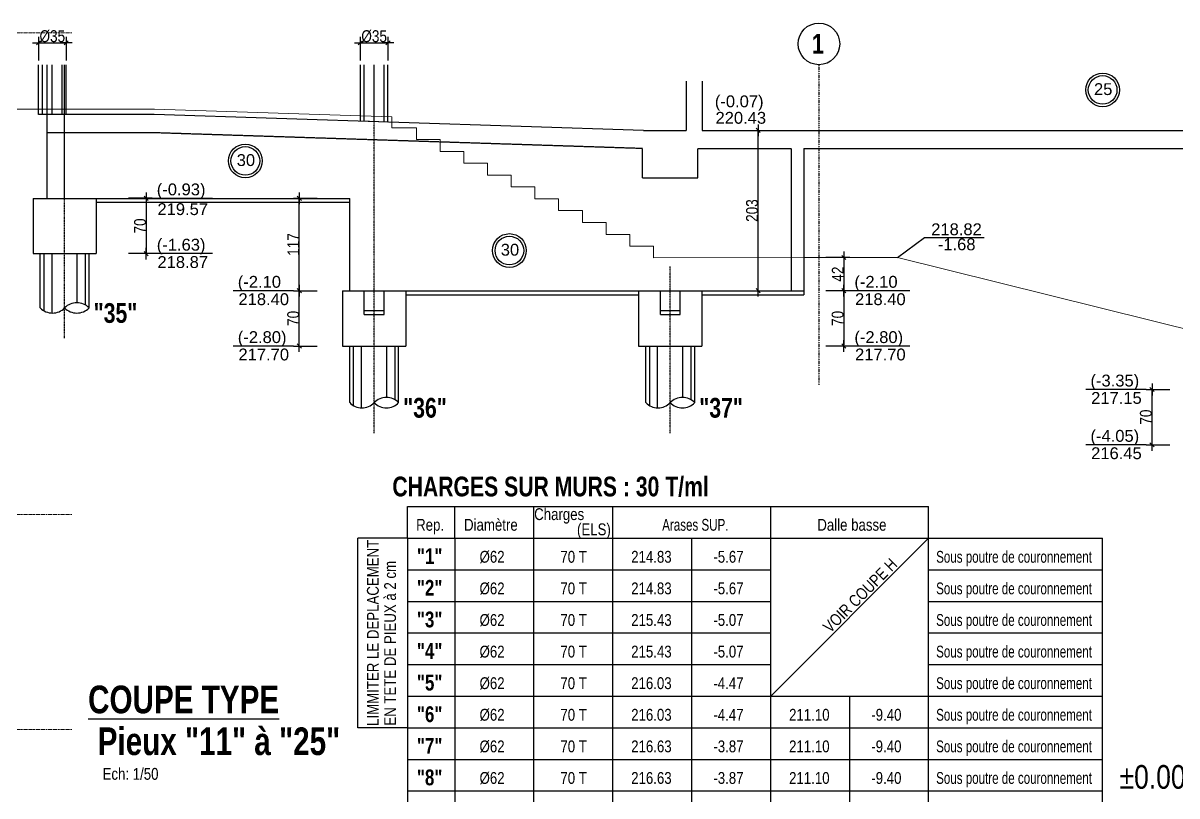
# Model space of a CAD drawing. Header units: millimetres. Extents: x -26249 to 60250, y -21218 to 23336.
# Drawn here: x 140 to 1601, y 19789 to 20767 of the extents above; entities that cross this region are included whole.
import ezdxf
from ezdxf.enums import TextEntityAlignment as Align

# ---------------------------------------------------------------- set-up
doc = ezdxf.new("R2010")
doc.units = ezdxf.units.MM
for name, pattern in [('CACHEX2', [19.05, 12.7, -6.35]), ('Style de ligne -6', [1.04164, 0.625, -0.20828, 0.06943, -0.13893]), ('TIRETPTX2', [50.8, 25.4, -12.7, 0, -12.7])]:
    doc.linetypes.add(name, pattern=pattern)
for name, color, linetype in [('01_cote_gen', 4, 'Continuous'), ('01_linteaux', 2, 'Continuous'), ('01_poch_murs', 253, 'Continuous'), ('01_texte', 230, 'Continuous'), ('AA_COTES', 2, 'Continuous')]:
    doc.layers.add(name, color=color, linetype=linetype)
doc.layers.add('01_murs_coup', color=5, linetype='Continuous', lineweight=60)
doc.layers.add('B Général', color=7, linetype='Continuous', lineweight=5)
doc.styles.add('impact', font='impact.ttf')
doc.styles.add('MATTE_TXT', font='arial.ttf')
doc.styles.add('STYLE2', font='ARIALN.TTF')
doc.dimstyles.new('JB50', dxfattribs={"dimscale": 0.1, "dimtxt": 150, "dimasz": 15, "dimexe": 0.1, "dimexo": 0.1, "dimgap": 0.09, "dimtad": 1, "dimdec": 1, "dimdsep": 46, "dimtxsty": 'STYLE2', "dimblk1": 'BOND_G', "dimblk2": 'BOND_D', "dimsah": 1, "dimcen": 1.5, "dimdle": 0.01, "dimse1": 1, "dimse2": 1, "dimclrd": 4, "dimclre": 2, "dimclrt": 6, "dimazin": 2, "dimtfac": 2.333333, "dimtdec": 1, "dimtix": 1, "dimtmove": 2, "dimatfit": 3, "dimldrblk": 'BOND_G', "dimfxl": 1, "dimtolj": 1, "dimtzin": 0, "dimarcsym": 0})

# ---------------------------------------------------------------- blocks, each defined once
blk = doc.blocks.new('BOND_G')
at = {"layer": 'AA_COTES', "color": 0}
for p, q in [((0, -5), (0, 15)), ((5, 0), (-5, 0)), ((1.77, 1.77), (-1.77, -1.77))]:
    blk.add_line(p, q, dxfattribs=at)
blk = doc.blocks.new('BOND_D')
at = {"layer": 'AA_COTES', "color": 0}
for p, q in [((5, 0), (-5, 0)), ((-1.77, -1.77), (1.77, 1.77)), ((0, 5), (0, -15))]:
    blk.add_line(p, q, dxfattribs=at)
blk = doc.blocks.new('*D502')
at = {"layer": '01_cote_gen', "color": 4, "lineweight": -2, "ltscale": 3, "transparency": 16777216}
blk.add_line((1569.7, 20234.8), (1569.7, 20301.8), dxfattribs=at)
at = {"layer": 'Defpoints', "color": 0, "ltscale": 3, "transparency": 16777216}
for p in [(1569.7, 20303.3), (1612, 20303.3), (1612, 20233.3)]:
    blk.add_point(p, dxfattribs=at)
at = {"layer": '01_cote_gen', "color": 4, "lineweight": -2, "ltscale": 3, "transparency": 16777216, "xscale": 1.5, "yscale": 1.5, "zscale": 1.5}
for name, p, rotation in [('BOND_D', (1569.7, 20303.3), 90), ('BOND_G', (1569.7, 20233.3), 270)]:
    blk.add_blockref(name, p, dxfattribs=dict(at, rotation=rotation))
at = {"layer": '01_cote_gen', "color": 6, "ltscale": 3, "transparency": 16777216, "insert": (1562, 20268.3), "char_height": 15, "attachment_point": 5, "rotation": 90, "style": 'STYLE2'}
blk.add_mtext('\\A1;70', dxfattribs=at)
blk = doc.blocks.new('*D503')
at = {"layer": '01_cote_gen', "color": 4, "lineweight": -2, "ltscale": 3, "transparency": 16777216}
blk.add_line((1179.3, 20468.8), (1179.3, 20429.8), dxfattribs=at)
at = {"layer": 'Defpoints', "color": 0, "ltscale": 3, "transparency": 16777216}
for p in [(1188.1, 20470.3), (1128.8, 20428.3), (1179.3, 20428.3)]:
    blk.add_point(p, dxfattribs=at)
at = {"layer": '01_cote_gen', "color": 4, "lineweight": -2, "ltscale": 3, "transparency": 16777216, "xscale": 1.5, "yscale": 1.5, "zscale": 1.5}
for name, p, rotation in [('BOND_G', (1179.3, 20470.3), 90), ('BOND_D', (1179.3, 20428.3), 270)]:
    blk.add_blockref(name, p, dxfattribs=dict(at, rotation=rotation))
at = {"layer": '01_cote_gen', "color": 6, "ltscale": 3, "transparency": 16777216, "insert": (1171.7, 20449.3), "char_height": 15, "attachment_point": 5, "rotation": 90, "style": 'STYLE2'}
blk.add_mtext('\\A1;42', dxfattribs=at)
blk = doc.blocks.new('*D504')
at = {"layer": '01_cote_gen', "color": 4, "lineweight": -2, "ltscale": 3, "transparency": 16777216}
blk.add_line((1179.3, 20426.8), (1179.3, 20359.8), dxfattribs=at)
at = {"layer": 'Defpoints', "color": 0, "ltscale": 3, "transparency": 16777216}
for p in [(1156.8, 20428.3), (999.5, 20358.3), (1179.3, 20358.3)]:
    blk.add_point(p, dxfattribs=at)
at = {"layer": '01_cote_gen', "color": 4, "lineweight": -2, "ltscale": 3, "transparency": 16777216, "xscale": 1.5, "yscale": 1.5, "zscale": 1.5}
for name, p, rotation in [('BOND_G', (1179.3, 20428.3), 90), ('BOND_D', (1179.3, 20358.3), 270)]:
    blk.add_blockref(name, p, dxfattribs=dict(at, rotation=rotation))
at = {"layer": '01_cote_gen', "color": 6, "ltscale": 3, "transparency": 16777216, "insert": (1171.6, 20393.3), "char_height": 15, "attachment_point": 5, "rotation": 90, "style": 'STYLE2'}
blk.add_mtext('\\A1;70', dxfattribs=at)
blk = doc.blocks.new('*D505')
at = {"layer": '01_cote_gen', "color": 4, "lineweight": -2, "ltscale": 3, "transparency": 16777216}
blk.add_line((489.7, 20429.8), (489.7, 20543.8), dxfattribs=at)
at = {"layer": 'Defpoints', "color": 0, "ltscale": 3, "transparency": 16777216}
for p in [(489.7, 20545.3), (533, 20545.3), (624.5, 20428.3)]:
    blk.add_point(p, dxfattribs=at)
at = {"layer": '01_cote_gen', "color": 4, "lineweight": -2, "ltscale": 3, "transparency": 16777216, "xscale": 1.5, "yscale": 1.5, "zscale": 1.5}
for name, p, rotation in [('BOND_D', (489.7, 20545.3), 90), ('BOND_G', (489.7, 20428.3), 270)]:
    blk.add_blockref(name, p, dxfattribs=dict(at, rotation=rotation))
at = {"layer": '01_cote_gen', "color": 6, "ltscale": 3, "transparency": 16777216, "insert": (482.2, 20486.8), "char_height": 15, "attachment_point": 5, "rotation": 90, "style": 'STYLE2'}
blk.add_mtext('\\A1;117', dxfattribs=at)
blk = doc.blocks.new('*D506')
at = {"layer": '01_cote_gen', "color": 4, "lineweight": -2, "ltscale": 3, "transparency": 16777216}
blk.add_line((489.7, 20359.8), (489.7, 20426.8), dxfattribs=at)
at = {"layer": 'Defpoints', "color": 0, "ltscale": 3, "transparency": 16777216}
for p in [(489.7, 20428.3), (544.5, 20428.3), (544.5, 20358.3)]:
    blk.add_point(p, dxfattribs=at)
at = {"layer": '01_cote_gen', "color": 4, "lineweight": -2, "ltscale": 3, "transparency": 16777216, "xscale": 1.5, "yscale": 1.5, "zscale": 1.5}
for name, p, rotation in [('BOND_D', (489.7, 20428.3), 90), ('BOND_G', (489.7, 20358.3), 270)]:
    blk.add_blockref(name, p, dxfattribs=dict(at, rotation=rotation))
at = {"layer": '01_cote_gen', "color": 6, "ltscale": 3, "transparency": 16777216, "insert": (482.1, 20393.3), "char_height": 15, "attachment_point": 5, "rotation": 90, "style": 'STYLE2'}
blk.add_mtext('\\A1;70', dxfattribs=at)
blk = doc.blocks.new('*D509')
at = {"layer": '01_cote_gen', "color": 4, "lineweight": -2, "ltscale": 3, "transparency": 16777216}
blk.add_line((295.7, 20543.8), (295.7, 20476.8), dxfattribs=at)
at = {"layer": 'Defpoints', "color": 0, "ltscale": 3, "transparency": 16777216}
for p in [(278.3, 20545.3), (232.5, 20475.3), (295.7, 20475.3)]:
    blk.add_point(p, dxfattribs=at)
at = {"layer": '01_cote_gen', "color": 4, "lineweight": -2, "ltscale": 3, "transparency": 16777216, "xscale": 1.5, "yscale": 1.5, "zscale": 1.5}
for name, p, rotation in [('BOND_G', (295.7, 20545.3), 90), ('BOND_D', (295.7, 20475.3), 270)]:
    blk.add_blockref(name, p, dxfattribs=dict(at, rotation=rotation))
at = {"layer": '01_cote_gen', "color": 6, "ltscale": 3, "transparency": 16777216, "insert": (288.1, 20510.3), "char_height": 15, "attachment_point": 5, "rotation": 90, "style": 'STYLE2'}
blk.add_mtext('\\A1;70', dxfattribs=at)
blk = doc.blocks.new('*D341')
at = {"layer": '01_cote_gen', "color": 4, "lineweight": -2, "ltscale": 3, "transparency": 16777216}
blk.add_line((1070.9, 20429.8), (1070.9, 20629.8), dxfattribs=at)
at = {"layer": 'Defpoints', "color": 0, "ltscale": 3, "transparency": 16777216}
for p in [(1070.9, 20631.3), (1081.4, 20631.3), (1081.4, 20428.3)]:
    blk.add_point(p, dxfattribs=at)
at = {"layer": '01_cote_gen', "color": 4, "lineweight": -2, "ltscale": 3, "transparency": 16777216, "xscale": 1.5, "yscale": 1.5, "zscale": 1.5}
for name, p, rotation in [('BOND_D', (1070.9, 20631.3), 90), ('BOND_G', (1070.9, 20428.3), 270)]:
    blk.add_blockref(name, p, dxfattribs=dict(at, rotation=rotation))
at = {"layer": '01_cote_gen', "color": 6, "ltscale": 3, "transparency": 16777216, "insert": (1063.2, 20529.8), "char_height": 15, "attachment_point": 5, "rotation": 90, "style": 'STYLE2'}
blk.add_mtext('\\A1;203', dxfattribs=at)
blk = doc.blocks.new('*D372')
at = {"layer": '01_cote_gen', "color": 4, "lineweight": -2, "ltscale": 3, "transparency": 16777216}
blk.add_line((568.5, 20742.2), (600.5, 20742.2), dxfattribs=at)
at = {"layer": 'Defpoints', "color": 0, "ltscale": 3, "transparency": 16777216}
for p in [(602, 20742.2), (567, 20714.5), (602, 20714.5)]:
    blk.add_point(p, dxfattribs=at)
at = {"layer": '01_cote_gen', "color": 4, "lineweight": -2, "ltscale": 3, "transparency": 16777216, "xscale": 1.5, "yscale": 1.5, "zscale": 1.5, "rotation": 180}
blk.add_blockref('BOND_G', (567, 20742.2), dxfattribs=at)
at = {"layer": '01_cote_gen', "color": 4, "lineweight": -2, "ltscale": 3, "transparency": 16777216, "xscale": 1.5, "yscale": 1.5, "zscale": 1.5}
blk.add_blockref('BOND_D', (602, 20742.2), dxfattribs=at)
at = {"layer": '01_cote_gen', "color": 6, "ltscale": 3, "transparency": 16777216, "insert": (584.5, 20750.3), "char_height": 15, "attachment_point": 5, "style": 'STYLE2'}
blk.add_mtext('\\A1;%%C35', dxfattribs=at)
blk = doc.blocks.new('*D106')
at = {"layer": '01_cote_gen', "color": 4, "lineweight": -2, "ltscale": 3, "transparency": 16777216}
blk.add_line((160.9, 20742.2), (192.9, 20742.2), dxfattribs=at)
at = {"layer": 'Defpoints', "color": 0, "ltscale": 3, "transparency": 16777216}
for p in [(194.4, 20742.2), (159.4, 20714.5), (194.4, 20714.5)]:
    blk.add_point(p, dxfattribs=at)
at = {"layer": '01_cote_gen', "color": 4, "lineweight": -2, "ltscale": 3, "transparency": 16777216, "xscale": 1.5, "yscale": 1.5, "zscale": 1.5, "rotation": 180}
blk.add_blockref('BOND_G', (159.4, 20742.2), dxfattribs=at)
at = {"layer": '01_cote_gen', "color": 4, "lineweight": -2, "ltscale": 3, "transparency": 16777216, "xscale": 1.5, "yscale": 1.5, "zscale": 1.5}
blk.add_blockref('BOND_D', (194.4, 20742.2), dxfattribs=at)
at = {"layer": '01_cote_gen', "color": 6, "ltscale": 3, "transparency": 16777216, "insert": (176.9, 20750.3), "char_height": 15, "attachment_point": 5, "style": 'STYLE2'}
blk.add_mtext('\\A1;%%C35', dxfattribs=at)

msp = doc.modelspace()

# ---------------------------------------------------------------- linework, layer by layer
at = {"layer": '01_cote_gen', "ltscale": 3}
msp.add_line((602.023, 20641.709), (567.023, 20642.839), dxfattribs=at)
at = {"layer": '01_linteaux'}
for p, q in [((159.397, 20651.262), (159.397, 20714.469)), ((169.825, 20714.469), (169.825, 20545.262)), ((194.397, 20651.262), (194.397, 20714.469)), ((567.023, 20642.839), (567.023, 20714.469)), ((602.023, 20641.709), (602.023, 20714.469)), ((979.825, 20693.758), (979.825, 20631.262)), ((169.825, 20651.262), (159.397, 20651.262)), ((306.03, 20651.262), (169.825, 20651.262)), ((194.397, 20651.262), (169.825, 20651.262)), ((925.712, 20631.262), (306.03, 20651.262)), ((925.712, 20631.262), (979.825, 20631.262)), ((1128.825, 20608.262), (1128.825, 20423.262)), ((1128.825, 20608.262), (2506.825, 20608.262)), ((152.523, 20545.262), (152.523, 20475.262)), ((152.523, 20545.262), (232.523, 20545.262)), ((169.825, 20545.262), (553.523, 20545.262)), ((232.523, 20545.262), (232.523, 20475.262)), ((232.523, 20540.262), (553.523, 20540.262)), ((553.523, 20428.262), (553.523, 20545.262)), ((152.523, 20475.262), (232.523, 20475.262)), ((161.523, 20406.643), (161.523, 20475.262)), ((223.523, 20406.643), (223.523, 20475.262)), ((544.523, 20428.262), (544.523, 20358.262)), ((544.523, 20428.262), (624.523, 20428.262)), ((624.523, 20428.262), (1128.825, 20428.262)), ((624.523, 20428.262), (624.523, 20358.262)), ((624.523, 20423.262), (919.523, 20423.262)), ((919.523, 20428.262), (919.523, 20358.262)), ((919.523, 20428.262), (999.523, 20428.262)), ((999.523, 20428.262), (999.523, 20358.262)), ((999.523, 20423.262), (1128.825, 20423.262)), ((544.523, 20358.262), (624.523, 20358.262)), ((553.523, 20286.643), (553.523, 20358.262)), ((615.523, 20286.643), (615.523, 20358.262)), ((919.523, 20358.262), (999.523, 20358.262)), ((928.523, 20286.643), (928.523, 20358.262)), ((990.523, 20286.643), (990.523, 20358.262))]:
    msp.add_line(p, q, dxfattribs=at)
at = {"layer": '01_linteaux', "linetype": 'CACHEX2', "ltscale": 0.05}
for p, q in [((191.825, 20714.469), (191.825, 20545.262)), ((999.825, 20693.758), (999.825, 20631.262)), ((305.659, 20628.262), (169.825, 20628.262)), ((924.523, 20608.288), (305.659, 20628.262)), ((999.825, 20631.262), (2506.825, 20631.262)), ((924.523, 20571.262), (924.523, 20608.288)), ((994.523, 20608.262), (1112.825, 20608.262)), ((994.523, 20571.262), (994.523, 20608.262)), ((1112.825, 20608.262), (1112.825, 20428.262)), ((924.523, 20571.262), (994.523, 20571.262)), ((572.023, 20398.262), (572.023, 20428.262)), ((597.023, 20398.262), (597.023, 20428.262)), ((947.023, 20398.262), (947.023, 20428.262)), ((972.023, 20398.262), (972.023, 20428.262)), ((572.023, 20403.262), (597.023, 20403.262)), ((947.023, 20403.262), (972.023, 20403.262)), ((572.023, 20398.262), (597.023, 20398.262)), ((947.023, 20398.262), (972.023, 20398.262))]:
    msp.add_line(p, q, dxfattribs=at)
at = {"layer": '01_linteaux', "linetype": 'TIRETPTX2', "ltscale": 0.02}
for p, q in [((584.523, 20248.113), (584.523, 20714.469)), ((192.523, 20368.113), (192.523, 20582.012)), ((959.523, 20248.113), (959.523, 20459.012))]:
    msp.add_line(p, q, dxfattribs=at)
at = {"layer": '01_linteaux', "linetype": 'TIRETPTX2', "ltscale": 0.05}
msp.add_line((1147.825, 20714.469), (1147.825, 20308.829), dxfattribs=at)
at = {"layer": '01_linteaux'}
for centre, start, end in [((177.023, 20421.713), 224.193871, 315.806129), ((208.023, 20391.573), 44.193871, 135.806129), ((208.023, 20421.713), 224.193871, 315.806129), ((569.023, 20301.713), 224.193871, 315.806129), ((600.023, 20271.573), 44.193871, 135.806129), ((600.023, 20301.713), 224.193871, 315.806129), ((944.023, 20301.713), 224.193871, 315.806129), ((975.023, 20271.573), 44.193871, 135.806129), ((975.023, 20301.713), 224.193871, 315.806129)]:
    msp.add_arc(centre, 21.618, start, end, dxfattribs=at)
at = {"layer": '01_murs_coup', "linetype": 'Continuous', "lineweight": 5}
for p, q in [((306.143, 20658.262), (60.959, 20658.262)), ((607.004, 20648.552), (306.143, 20658.262)), ((607.004, 20648.552), (607.004, 20634.687)), ((607.004, 20634.687), (638.202, 20634.687)), ((638.202, 20634.687), (638.202, 20619.687)), ((638.202, 20619.687), (668.202, 20619.687)), ((668.202, 20619.687), (668.202, 20604.687)), ((668.202, 20604.687), (698.202, 20604.687)), ((698.202, 20604.687), (698.202, 20589.687)), ((698.202, 20589.687), (728.202, 20589.687)), ((728.202, 20589.687), (728.202, 20574.687)), ((728.202, 20574.687), (758.202, 20574.687)), ((758.202, 20574.687), (758.202, 20559.687)), ((758.202, 20559.687), (788.202, 20559.687)), ((788.202, 20559.687), (788.202, 20544.687)), ((788.202, 20544.687), (818.202, 20544.687)), ((818.202, 20544.687), (818.202, 20529.687)), ((818.202, 20529.687), (848.202, 20529.687)), ((848.202, 20529.687), (848.202, 20514.687)), ((848.202, 20514.687), (878.202, 20514.687)), ((878.202, 20514.687), (878.202, 20499.687)), ((878.202, 20499.687), (908.202, 20499.687)), ((908.202, 20499.687), (908.202, 20484.687)), ((908.202, 20484.687), (938.202, 20484.687)), ((938.202, 20484.687), (938.202, 20469.947)), ((938.202, 20469.947), (1246.944, 20470.534)), ((1128.825, 20470.262), (1247.325, 20470.262)), ((2305.825, 20208.262), (1247.325, 20470.262))]:
    msp.add_line(p, q, dxfattribs=at)
at = {"layer": '01_poch_murs'}
for p, q in [((164.397, 20651.262), (164.397, 20714.469)), ((176.897, 20651.262), (176.897, 20714.469)), ((189.397, 20651.262), (189.397, 20714.469)), ((572.023, 20642.677), (572.023, 20714.469)), ((584.523, 20642.274), (584.523, 20714.469)), ((597.023, 20641.87), (597.023, 20714.469)), ((166.523, 20402.816), (166.523, 20475.262)), ((176.523, 20400.101), (176.523, 20475.262)), ((208.523, 20413.186), (208.523, 20475.262)), ((218.523, 20475.262), (218.523, 20410.471)), ((558.523, 20282.816), (558.523, 20358.262)), ((568.523, 20280.101), (568.523, 20358.262)), ((600.523, 20293.186), (600.523, 20358.262)), ((610.523, 20358.262), (610.523, 20290.471)), ((933.523, 20282.816), (933.523, 20358.262)), ((943.523, 20280.101), (943.523, 20358.262)), ((975.523, 20293.186), (975.523, 20358.262)), ((985.523, 20358.262), (985.523, 20290.471))]:
    msp.add_line(p, q, dxfattribs=at)
at = {"layer": '01_texte'}
for p, q in [((379.63, 20545.262), (303.218, 20545.262)), ((1247.325, 20470.262), (1281.665, 20495.796)), ((1281.665, 20495.796), (1356.92, 20495.796)), ((379.63, 20475.262), (303.218, 20475.262)), ((482.233, 20428.262), (405.821, 20428.262)), ((1263.189, 20428.262), (1186.777, 20428.262)), ((482.233, 20358.262), (405.821, 20358.262)), ((1263.189, 20358.262), (1186.777, 20358.262)), ((1562.204, 20303.262), (1485.792, 20303.262)), ((1562.204, 20233.262), (1485.792, 20233.262)), ((626.825, 20155.034), (1286.825, 20155.034)), ((626.825, 20115.034), (626.825, 20155.034)), ((686.825, 20115.034), (686.825, 20155.034)), ((786.825, 20115.034), (786.825, 20155.034)), ((886.825, 20115.034), (886.825, 20155.034)), ((1086.825, 20115.034), (1086.825, 20155.034)), ((1286.825, 20115.034), (1286.825, 20155.034)), ((563.944, 19875.034), (563.944, 20115.034)), ((626.825, 20115.034), (563.944, 20115.034)), ((626.825, 20115.034), (626.825, 20075.034)), ((626.825, 20115.034), (1506.825, 20115.034)), ((686.825, 20115.034), (686.825, 20075.034)), ((786.825, 20075.034), (786.825, 20115.034)), ((886.825, 20075.034), (886.825, 20115.034)), ((986.825, 20075.034), (986.825, 20115.034)), ((1086.825, 20075.034), (1086.825, 20115.034)), ((1086.825, 19915.034), (1286.825, 20115.034)), ((1286.825, 20075.034), (1286.825, 20115.034)), ((1506.825, 20075.034), (1506.825, 20115.034)), ((626.825, 20075.034), (1086.825, 20075.034)), ((626.825, 20075.034), (626.825, 20035.034)), ((686.825, 20075.034), (686.825, 20035.034)), ((786.825, 20035.034), (786.825, 20075.034)), ((886.825, 20035.034), (886.825, 20075.034)), ((986.825, 20035.034), (986.825, 20075.034)), ((1086.825, 20035.034), (1086.825, 20075.034)), ((1286.825, 20075.034), (1506.825, 20075.034)), ((1286.825, 20035.034), (1286.825, 20075.034)), ((1506.825, 20035.034), (1506.825, 20075.034)), ((626.825, 20035.034), (1086.825, 20035.034)), ((626.825, 20035.034), (626.825, 19995.034)), ((686.825, 20035.034), (686.825, 19995.034)), ((786.825, 19995.034), (786.825, 20035.034)), ((886.825, 19995.034), (886.825, 20035.034)), ((986.825, 19995.034), (986.825, 20035.034)), ((1086.825, 19995.034), (1086.825, 20035.034)), ((1286.825, 20035.034), (1506.825, 20035.034)), ((1286.825, 19995.034), (1286.825, 20035.034)), ((1506.825, 19995.034), (1506.825, 20035.034)), ((626.825, 19995.034), (1086.825, 19995.034)), ((626.825, 19995.034), (626.825, 19955.034)), ((686.825, 19995.034), (686.825, 19955.034)), ((786.825, 19955.034), (786.825, 19995.034)), ((886.825, 19955.034), (886.825, 19995.034)), ((986.825, 19955.034), (986.825, 19995.034)), ((1086.825, 19955.034), (1086.825, 19995.034)), ((1286.825, 19995.034), (1506.825, 19995.034)), ((1286.825, 19955.034), (1286.825, 19995.034)), ((1506.825, 19955.034), (1506.825, 19995.034)), ((626.825, 19955.034), (1086.825, 19955.034)), ((626.825, 19955.034), (626.825, 19915.034)), ((686.825, 19955.034), (686.825, 19915.034)), ((786.825, 19915.034), (786.825, 19955.034)), ((886.825, 19915.034), (886.825, 19955.034)), ((986.825, 19915.034), (986.825, 19955.034)), ((1086.825, 19915.034), (1086.825, 19955.034)), ((1286.825, 19955.034), (1506.825, 19955.034)), ((1286.825, 19915.034), (1286.825, 19955.034)), ((1506.825, 19915.034), (1506.825, 19955.034)), ((626.825, 19915.034), (1506.825, 19915.034)), ((626.825, 19915.034), (626.825, 19875.034)), ((686.825, 19915.034), (686.825, 19875.034)), ((786.825, 19875.034), (786.825, 19915.034)), ((886.825, 19875.034), (886.825, 19915.034)), ((986.825, 19875.034), (986.825, 19915.034)), ((1086.825, 19875.034), (1086.825, 19915.034)), ((1186.825, 19875.034), (1186.825, 19915.034)), ((1286.825, 19875.034), (1286.825, 19915.034)), ((1506.825, 19875.034), (1506.825, 19915.034)), ((626.825, 19875.034), (563.944, 19875.034)), ((626.825, 19875.034), (1506.825, 19875.034)), ((626.825, 19875.034), (626.825, 19835.034)), ((686.825, 19875.034), (686.825, 19835.034)), ((786.825, 19835.034), (786.825, 19875.034)), ((886.825, 19835.034), (886.825, 19875.034)), ((986.825, 19835.034), (986.825, 19875.034)), ((1086.825, 19835.034), (1086.825, 19875.034)), ((1186.825, 19835.034), (1186.825, 19875.034)), ((1286.825, 19835.034), (1286.825, 19875.034)), ((1506.825, 19835.034), (1506.825, 19875.034)), ((626.825, 19835.034), (1506.825, 19835.034)), ((626.825, 19835.034), (626.825, 19795.034)), ((686.825, 19835.034), (686.825, 19795.034)), ((786.825, 19795.034), (786.825, 19835.034)), ((886.825, 19795.034), (886.825, 19835.034)), ((986.825, 19795.034), (986.825, 19835.034)), ((1086.825, 19795.034), (1086.825, 19835.034)), ((1186.825, 19795.034), (1186.825, 19835.034)), ((1286.825, 19795.034), (1286.825, 19835.034)), ((1506.825, 19795.034), (1506.825, 19835.034)), ((626.825, 19795.034), (1506.825, 19795.034)), ((626.825, 19795.034), (626.825, 19755.034)), ((686.825, 19795.034), (686.825, 19755.034)), ((786.825, 19755.034), (786.825, 19795.034)), ((886.825, 19755.034), (886.825, 19795.034)), ((986.825, 19755.034), (986.825, 19795.034)), ((1086.825, 19755.034), (1086.825, 19795.034)), ((1186.825, 19755.034), (1186.825, 19795.034)), ((1286.825, 19755.034), (1286.825, 19795.034)), ((1506.825, 19755.034), (1506.825, 19795.034))]:
    msp.add_line(p, q, dxfattribs=at)
for centre, radius in [((1147.825, 20740.806), 26.337), ((1507.155, 20682.506), 21.397), ((1507.155, 20682.506), 18.157), ((421.366, 20592.664), 21.397), ((421.366, 20592.664), 18.157), ((755.828, 20479.166), 21.397), ((755.828, 20479.166), 18.157)]:
    msp.add_circle(centre, radius, dxfattribs=at)
at = {"layer": 'B Général', "color": 1, "linetype": 'Style de ligne -6', "lineweight": 13, "ltscale": 3}
for p, q in [((201.609, 20754.894), (-2355.97, 20754.894)), ((201.609, 20144.894), (-2355.97, 20144.894)), ((201.609, 19872.894), (-2355.97, 19872.894))]:
    msp.add_line(p, q, dxfattribs=at)

# ---------------------------------------------------------------- texts
at = {"layer": '01_texte', "style": 'impact'}
msp.add_text('1', height=25, rotation=0, dxfattribs=at).set_placement((1139.072, 20728.416))
at = {"layer": '01_texte', "style": 'MATTE_TXT'}
for s, p in [('25', (1496.227, 20676.056)), ('(-0.07)', (1016.018, 20660.576)), ('220.43', (1016.862, 20639.716)), ('30', (410.438, 20586.214)), ('(-0.93)', (309.2, 20549.088)), ('219.57', (310.044, 20524.096)), ('218.82', (1290.039, 20498.607)), ('(-1.63)', (309.2, 20479.088)), ('-1.68', (1298.412, 20479.534)), ('30', (744.899, 20472.716)), ('218.87', (310.044, 20457.096)), ('(-2.10', (411.803, 20432.088)), ('(-2.10', (1192.759, 20432.088)), ('218.40', (412.647, 20410.096)), ('218.40', (1193.602, 20410.096)), ('(-2.80)', (411.803, 20362.088)), ('(-2.80)', (1192.759, 20362.088)), ('217.70', (412.647, 20340.096)), ('217.70', (1193.602, 20340.096)), ('(-3.35)', (1491.773, 20307.088)), ('217.15', (1492.617, 20285.096)), ('(-4.05)', (1491.773, 20237.088)), ('216.45', (1492.617, 20215.096))]:
    msp.add_text(s, height=15, dxfattribs=at).set_placement(p)
at = {"layer": '01_texte', "style": 'impact'}
for s, height, p in [('"35"', 25, (256.888, 20380.136)), ('"36"', 25, (648.888, 20260.136)), ('"37"', 25, (1023.888, 20260.136)), ('"1"', 20, (654.809, 20076.174)), ('"2"', 20, (654.809, 20036.174)), ('"3"', 20, (654.809, 19996.174)), ('"4"', 20, (654.809, 19956.174)), ('"5"', 20, (654.809, 19916.174)), ('"6"', 20, (654.809, 19876.174)), ('"7"', 20, (654.809, 19836.174)), ('"8"', 20, (654.809, 19796.174))]:
    msp.add_text(s, height=height, rotation=0, dxfattribs=at).set_placement(p, align=Align.BOTTOM_CENTER)
for s, height, p in [('CHARGES SUR MURS : 30 T/ml', 25, (807.982, 20160.468)), ('%%UCOUPE TYPE', 35, (343.204, 19882.866)), (' Pieux "11" à "25"', 35, (382.7, 19829.933))]:
    msp.add_text(s, height=height, dxfattribs=at).set_placement(p, align=Align.BOTTOM_CENTER)
at = {"layer": '01_texte', "style": 'MATTE_TXT'}
for s, height, width, p in [('Charges', 15, 0.8, (818.87, 20133.467)), ('Rep.', 15, 0.8, (655.37, 20119.967)), ('Diamètre', 15, 0.8, (732.37, 20119.967)), ('Arases SUP.', 15, 0.7, (991.326, 20119.967)), ('Dalle basse', 15, 0.8, (1189.581, 20119.967)), ('(ELS)', 15, 0.8, (862.87, 20114.256)), ('%%C62', 15, 0.8, (733.87, 20079.467)), ('70 T', 15, 0.8, (837.189, 20079.467)), ('214.83', 15, 0.8, (935.685, 20079.467)), ('-5.67', 15, 0.8, (1033.265, 20079.467)), ('%%C62', 15, 0.8, (733.87, 20039.467)), ('70 T', 15, 0.8, (837.189, 20039.467)), ('214.83', 15, 0.8, (935.685, 20039.467)), ('-5.67', 15, 0.8, (1033.265, 20039.467)), ('%%C62', 15, 0.8, (733.87, 19999.467)), ('70 T', 15, 0.8, (837.189, 19999.467)), ('215.43', 15, 0.8, (935.685, 19999.467)), ('-5.07', 15, 0.8, (1033.265, 19999.467)), ('%%C62', 15, 0.8, (733.87, 19959.467)), ('70 T', 15, 0.8, (837.189, 19959.467)), ('215.43', 15, 0.8, (935.685, 19959.467)), ('-5.07', 15, 0.8, (1033.265, 19959.467)), ('%%C62', 15, 0.8, (733.87, 19919.467)), ('70 T', 15, 0.8, (837.189, 19919.467)), ('216.03', 15, 0.8, (935.685, 19919.467)), ('-4.47', 15, 0.8, (1033.265, 19919.467)), ('%%C62', 15, 0.8, (733.87, 19879.467)), ('70 T', 15, 0.8, (837.189, 19879.467)), ('216.03', 15, 0.8, (935.685, 19879.467)), ('-4.47', 15, 0.8, (1033.265, 19879.467)), ('211.10', 15, 0.8, (1135.685, 19879.467)), ('-9.40', 15, 0.8, (1233.265, 19879.467)), ('%%C62', 15, 0.8, (733.87, 19839.467)), ('70 T', 15, 0.8, (837.189, 19839.467)), ('216.63', 15, 0.8, (935.685, 19839.467)), ('-3.87', 15, 0.8, (1033.265, 19839.467)), ('211.10', 15, 0.8, (1135.685, 19839.467)), ('-9.40', 15, 0.8, (1233.265, 19839.467)), ('Ech: 1/50', 15, 0.8, (275.969, 19804.657)), ('%%C62', 15, 0.8, (733.87, 19799.467)), ('70 T', 15, 0.8, (837.189, 19799.467)), ('216.63', 15, 0.8, (935.685, 19799.467)), ('-3.87', 15, 0.8, (1033.265, 19799.467)), ('211.10', 15, 0.8, (1135.685, 19799.467)), ('-9.40', 15, 0.8, (1233.265, 19799.467)), ('%%P0.00 = 220.50', 30, 0.8, (1640.825, 19788.824))]:
    msp.add_text(s, height=height, dxfattribs=dict(at, width=width)).set_placement(p, align=Align.BOTTOM_CENTER)
at = {"layer": '01_texte', "style": 'MATTE_TXT', "width": 0.8}
for s, rotation, p in [('LIMMITER LE DEPLACEMENT', 90, (594.893, 19995.176)), ('EN TETE DE PIEUX à 2 cm', 90, (616.708, 19981.964)), ('VOIR COUPE H', 45, (1208.424, 20034.087))]:
    msp.add_text(s, height=15, rotation=rotation, dxfattribs=at).set_placement(p, align=Align.BOTTOM_CENTER)
at = {"layer": '01_texte', "style": 'MATTE_TXT', "width": 0.7}
for p in [(1296.312, 20079.467), (1296.312, 20039.467), (1296.312, 19999.467), (1296.312, 19959.467), (1296.312, 19919.467), (1296.312, 19879.467), (1296.312, 19839.467), (1296.312, 19799.467)]:
    msp.add_text('Sous poutre de couronnement', height=15, dxfattribs=at).set_placement(p, align=Align.BOTTOM_LEFT)

# ---------------------------------------------------------------- dimensions: what is measured, and where the dimension line sits
at = {"layer": '01_cote_gen', "ltscale": 3}
for base, p1, p2, picture, middle in [((194.397, 20742.177), (159.397, 20714.469), (194.397, 20714.469), '*D106', (176.897, 20750.264)), ((602.023, 20742.177), (567.023, 20714.469), (602.023, 20714.469), '*D372', (584.523, 20750.264))]:
    dim = msp.add_linear_dim(base=base, p1=p1, p2=p2, text='%%C35', dimstyle='JB50', dxfattribs=at)
    dim.commit()
    dim.dimension.update_dxf_attribs({"geometry": picture, "text_midpoint": middle})
for base, p1, p2, picture, middle in [((1070.85, 20631.262), (1081.35, 20428.262), (1081.35, 20631.262), '*D341', (1063.183, 20529.762)), ((295.718, 20475.262), (278.329, 20545.262), (232.523, 20475.262), '*D509', (288.051, 20510.262)), ((489.733, 20545.262), (624.523, 20428.262), (532.992, 20545.262), '*D505', (482.193, 20486.762)), ((1179.277, 20428.262), (1188.075, 20470.262), (1128.825, 20428.262), '*D503', (1171.737, 20449.262)), ((489.733, 20428.262), (544.523, 20358.262), (544.523, 20428.262), '*D506', (482.066, 20393.262)), ((1179.277, 20358.262), (1156.777, 20428.262), (999.523, 20358.262), '*D504', (1171.609, 20393.262)), ((1569.704, 20303.262), (1612.025, 20233.262), (1612.025, 20303.262), '*D502', (1562.036, 20268.262))]:
    dim = msp.add_linear_dim(base=base, p1=p1, p2=p2, angle=90, dimstyle='JB50', dxfattribs=at)
    dim.commit()
    dim.dimension.update_dxf_attribs({"geometry": picture, "text_midpoint": middle})

doc.saveas('drawing.dxf')
